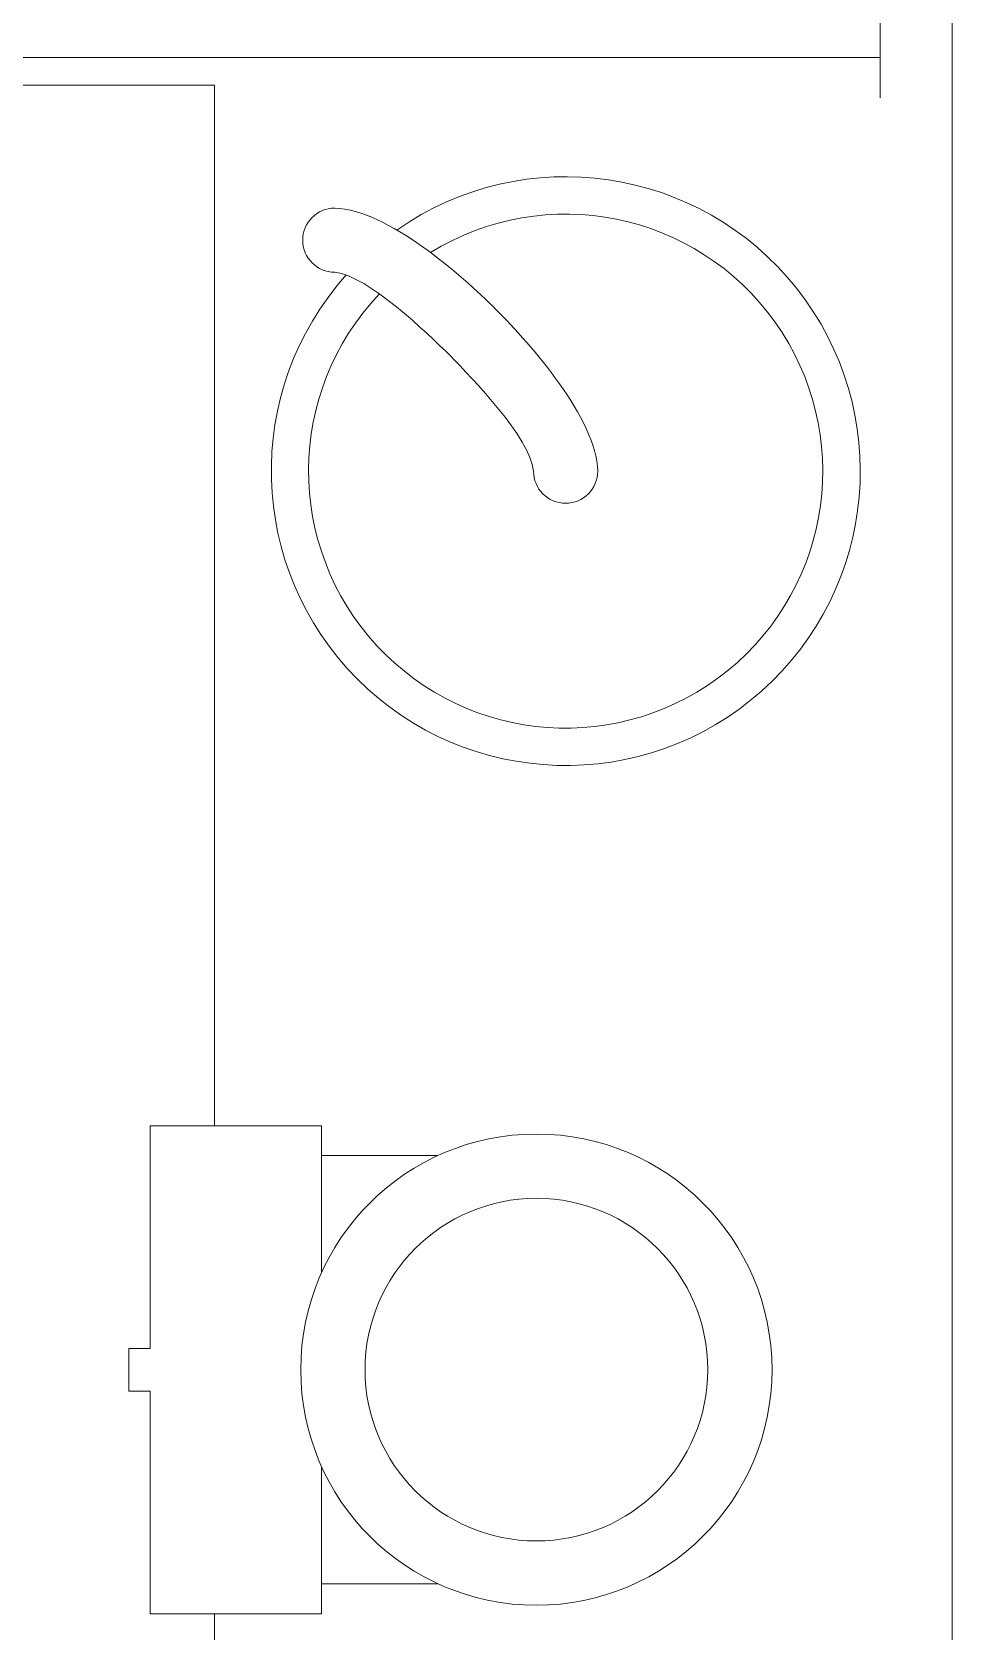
# Model space of a CAD drawing. Header units: millimetres. Extents: x 0.4 to 14.3, y 0.4 to 10.4.
# Drawn here: x 7.206 to 7.782, y 2.305 to 3.305 of the extents above; entities that cross this region are included whole.
import ezdxf

# ---------------------------------------------------------------- set-up
doc = ezdxf.new("R2010")
doc.units = ezdxf.units.MM
doc.layers.add('PDF_Geometry', color=7, linetype='Continuous')

msp = doc.modelspace()

# ---------------------------------------------------------------- linework, layer by layer
at = {"layer": 'PDF_Geometry', "lineweight": 15}
for points in [[(5.992, 1.6783), (5.3644, 1.6389), (5.6462, 8.9164), (7.7816, 9.8703), (7.7816, 1.7907), (7.3202, 1.7617)], [(7.7367, 3.264), (7.7367, 7.559), (7.7248, 7.559)], [(7.7367, 3.2893), (6.248, 3.2893), (6.248, 5.1276), (7.7367, 5.1276)], [(7.3202, 2.6209), (7.3202, 3.272), (5.992, 3.272), (5.992, 1.6783), (5.992, 1.6664), (7.3202, 1.7586), (7.3202, 2.3155)], [(7.7816, 3.2339), (7.7816, 1.8245)], [(7.3872, 2.4068), (7.3872, 2.3155), (7.28, 2.3155), (7.28, 2.4548), (7.2666, 2.4548), (7.2666, 2.4816), (7.28, 2.4816), (7.28, 2.6209), (7.3872, 2.6209), (7.3872, 2.5296)], [(7.4598, 2.6022), (7.3872, 2.6022)], [(7.4598, 2.3342), (7.3872, 2.3342)]]:
    msp.add_lwpolyline(points, dxfattribs=at)
for radius in [0.1474, 0.1072]:
    msp.add_circle((7.5216, 2.4683), radius, dxfattribs=at)
for centre, radius, start, end in [((7.54, 3.0305), 0.1842, 138.2021, 125.0406), ((7.3955, 3.175), 0.0201, 90.0333, 269.9667), ((7.5399, 3.0305), 0.1608, 136.4609, 121.7377), ((7.5399, 3.0305), 0.0201, 180.0079, 0.0005)]:
    msp.add_arc(centre, radius, start, end, dxfattribs=at)
for points in [[(7.3955, 3.1951), (7.4287, 3.1939), (7.4743, 3.1536), (7.4965, 3.1315)], [(7.3955, 3.1549), (7.4165, 3.1527), (7.4532, 3.1168), (7.4677, 3.1028)], [(7.4965, 3.1315), (7.5185, 3.1093), (7.5589, 3.0637), (7.56, 3.0305)], [(7.4677, 3.1028), (7.4818, 3.0881), (7.5175, 3.0518), (7.5198, 3.0305)]]:
    msp.add_open_spline(points, degree=3, dxfattribs=at)

doc.saveas('drawing.dxf')
